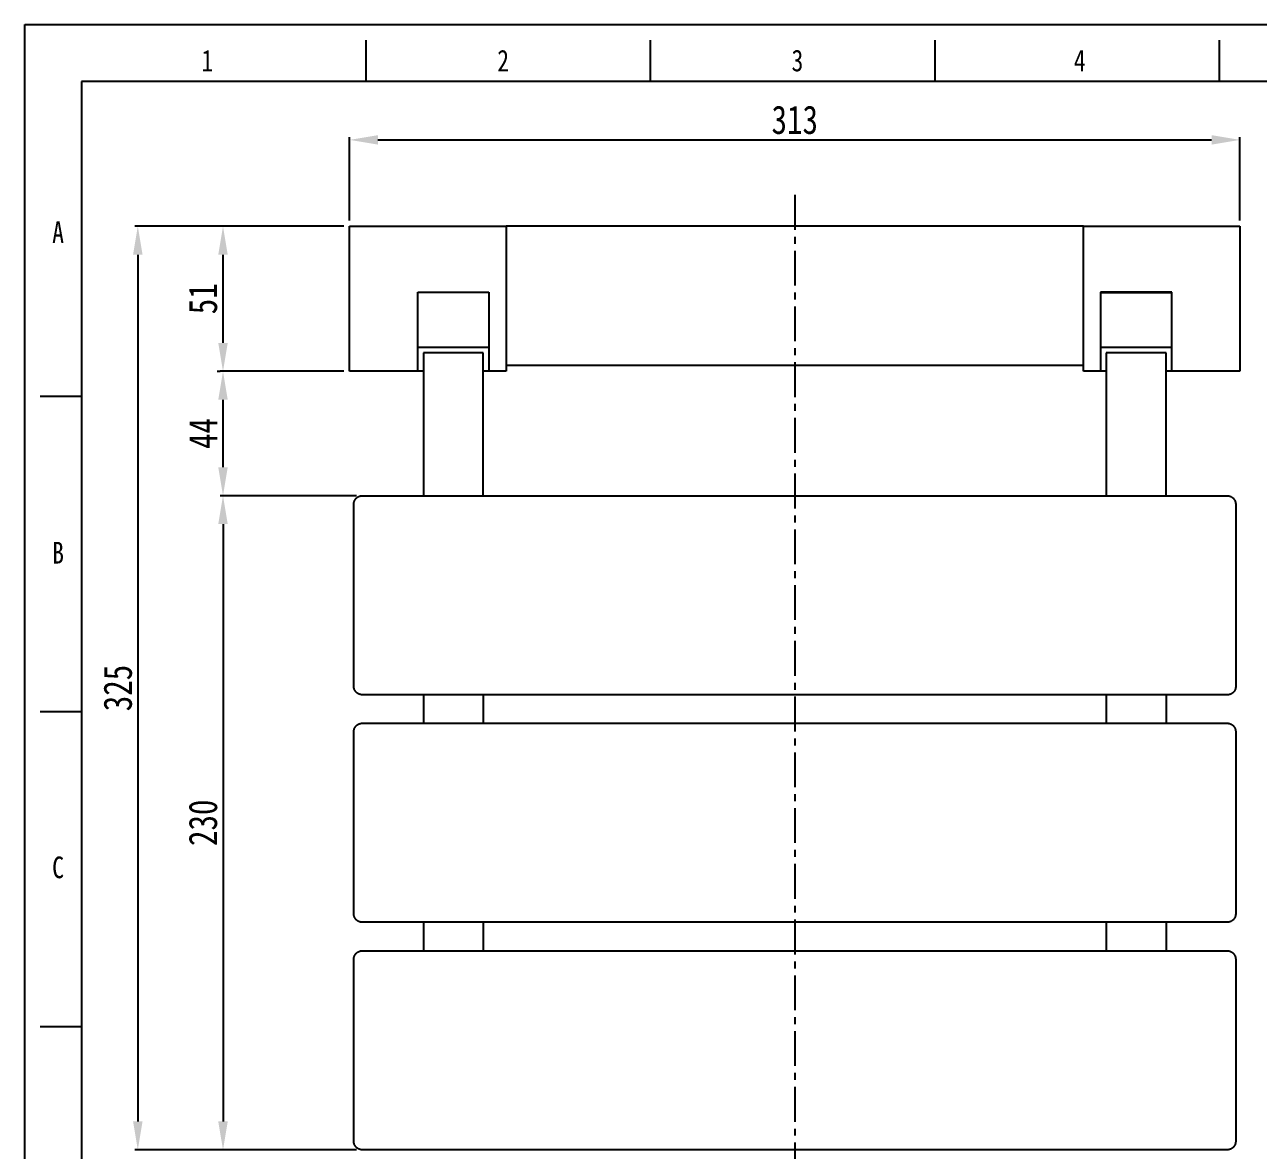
# Model space of a CAD drawing. Header units: millimetres. Extents: x 2782 to 3622, y -1206 to -612.
# Drawn here: x 2781.6 to 3215.2, y -1008.3 to -612.5 of the extents above; entities that cross this region are included whole.
import ezdxf

# ---------------------------------------------------------------- set-up
doc = ezdxf.new("R2010")
doc.units = ezdxf.units.MM
doc.header["$LTSCALE"] = 32.67
doc.header["$PDMODE"] = 3
doc.header["$PDSIZE"] = 0.3
doc.linetypes.add('CENTER', pattern=[0.6, 0.375, -0.075, 0.075, -0.075])
doc.layers.get('0').update_dxf_attribs({"linetype": 'CONTINUOUS'})
doc.layers.get('Defpoints').update_dxf_attribs({"linetype": 'CONTINUOUS'})
doc.layers.add('______', color=1, linetype='CENTER')
doc.styles.get("Standard").update_dxf_attribs({"font": 'txt', "width": 0.8})
doc.dimstyles.new('DIMSTYLE_1', dxfattribs={"dimtxt": 3.5, "dimasz": 3.5, "dimexe": 1, "dimexo": 1, "dimgap": 1, "dimtad": 1, "dimzin": 0, "dimdsep": 46, "dimtxsty": 'Standard', "dimcen": 0, "dimclrd": 5, "dimclre": 5, "dimazin": 0, "dimtp": 0.3, "dimtm": 0.3, "dimtfac": 1, "dimtofl": 0, "dimtmove": 0, "dimatfit": 3, "dimfxl": 0, "dimtolj": 1, "dimtzin": 0, "dimarcsym": 0})

# ---------------------------------------------------------------- blocks, each defined once
blk = doc.blocks.new('*D324')
at = {"color": 3, "lineweight": -2}
for p, q in [((2893.76, -683.34), (2820.33, -683.34)), ((2821.33, -693.34), (2821.33, -998.09)), ((2898.26, -1008.09), (2820.33, -1008.09))]:
    blk.add_line(p, q, dxfattribs=at)
at = {"color": 3}
for points in [[(2819.67, -693.34), (2823, -693.34), (2821.33, -683.34)], [(2819.67, -998.09), (2823, -998.09), (2821.33, -1008.09)]]:
    blk.add_solid(points, dxfattribs=at)
at = {"layer": 'Defpoints', "color": 0}
for p in [(2895.76, -683.34), (2821.33, -1008.09), (2900.26, -1008.09)]:
    blk.add_point(p, dxfattribs=at)
at = {"color": 3, "insert": (2814.33, -845.71), "char_height": 10, "attachment_point": 5, "rotation": 90}
blk.add_mtext('\\A1;325', dxfattribs=at)
blk = doc.blocks.new('*D321')
at = {"color": 3, "lineweight": -2}
for p, q in [((2898.26, -778.09), (2850.28, -778.09)), ((2851.28, -788.09), (2851.28, -998.09)), ((2898.26, -1008.09), (2850.28, -1008.09))]:
    blk.add_line(p, q, dxfattribs=at)
at = {"color": 3}
for points in [[(2849.61, -788.09), (2852.95, -788.09), (2851.28, -778.09)], [(2849.61, -998.09), (2852.95, -998.09), (2851.28, -1008.09)]]:
    blk.add_solid(points, dxfattribs=at)
at = {"layer": 'Defpoints', "color": 0}
for p in [(2900.26, -778.09), (2851.28, -1008.09), (2900.26, -1008.09)]:
    blk.add_point(p, dxfattribs=at)
at = {"color": 3, "insert": (2844.28, -893.09), "char_height": 10, "attachment_point": 5, "rotation": 90}
blk.add_mtext('\\A1;230', dxfattribs=at)
blk = doc.blocks.new('*D326')
at = {"color": 3, "lineweight": -2}
for p, q in [((2895.76, -681.34), (2895.76, -651.97)), ((2905.76, -652.97), (3198.76, -652.97)), ((3208.76, -681.34), (3208.76, -651.97))]:
    blk.add_line(p, q, dxfattribs=at)
at = {"color": 3}
for points in [[(2905.76, -651.3), (2905.76, -654.63), (2895.76, -652.97)], [(3198.76, -651.3), (3198.76, -654.63), (3208.76, -652.97)]]:
    blk.add_solid(points, dxfattribs=at)
at = {"layer": 'Defpoints', "color": 0}
for p in [(3208.76, -652.97), (2895.76, -683.34), (3208.76, -683.34)]:
    blk.add_point(p, dxfattribs=at)
at = {"color": 3, "insert": (3052.26, -645.97), "char_height": 10, "attachment_point": 5}
blk.add_mtext('\\A1;313', dxfattribs=at)
blk = doc.blocks.new('*D322')
at = {"color": 3, "lineweight": -2}
for p, q in [((2893.76, -683.34), (2850.28, -683.34)), ((2851.28, -724.34), (2851.28, -693.34)), ((2849.28, -734.34), (2850.28, -734.34))]:
    blk.add_line(p, q, dxfattribs=at)
at = {"color": 3}
for points in [[(2849.61, -693.34), (2852.95, -693.34), (2851.28, -683.34)], [(2849.61, -724.34), (2852.95, -724.34), (2851.28, -734.34)]]:
    blk.add_solid(points, dxfattribs=at)
at = {"layer": 'Defpoints', "color": 0}
for p in [(2851.28, -683.34), (2895.76, -683.34), (2851.28, -734.34)]:
    blk.add_point(p, dxfattribs=at)
at = {"color": 3, "insert": (2844.28, -708.84), "char_height": 10, "attachment_point": 5, "rotation": 90}
blk.add_mtext('\\A1;51', dxfattribs=at)
blk = doc.blocks.new('*D323')
at = {"color": 3, "lineweight": -2}
for p, q in [((2893.76, -734.34), (2850.28, -734.34)), ((2851.28, -768.09), (2851.28, -744.34)), ((2898.26, -778.09), (2850.28, -778.09))]:
    blk.add_line(p, q, dxfattribs=at)
at = {"color": 3}
for points in [[(2849.61, -744.34), (2852.95, -744.34), (2851.28, -734.34)], [(2849.61, -768.09), (2852.95, -768.09), (2851.28, -778.09)]]:
    blk.add_solid(points, dxfattribs=at)
at = {"layer": 'Defpoints', "color": 0}
for p in [(2851.28, -734.34), (2895.76, -734.34), (2900.26, -778.09)]:
    blk.add_point(p, dxfattribs=at)
at = {"color": 3, "insert": (2844.28, -756.21), "char_height": 10, "attachment_point": 5, "rotation": 90}
blk.add_mtext('\\A1;44', dxfattribs=at)

msp = doc.modelspace()

# ---------------------------------------------------------------- linework, layer by layer
at = {"color": 7, "linetype": 'Continuous'}
for p, q in [((2781.57, -1206.45), (2781.57, -612.45)), ((2781.57, -612.45), (3621.56, -612.45)), ((2901.57, -632.45), (2901.57, -617.92)), ((3001.57, -632.45), (3001.57, -617.92)), ((3101.57, -632.45), (3101.57, -617.92)), ((3201.57, -632.45), (3201.57, -617.92)), ((2801.57, -632.45), (2801.57, -1186.45)), ((3601.56, -632.45), (2801.57, -632.45)), ((2801.57, -743.25), (2787.03, -743.25)), ((2801.57, -854.05), (2787.03, -854.05)), ((2801.57, -964.85), (2787.03, -964.85))]:
    msp.add_line(p, q, dxfattribs=at)
for p, q in [((2895.76, -734.34), (2895.76, -683.34)), ((2895.76, -683.34), (2950.76, -683.34)), ((2950.76, -683.34), (2950.76, -734.34)), ((3153.76, -683.34), (2950.76, -683.34)), ((3153.76, -683.34), (3208.76, -683.34)), ((3153.76, -734.34), (3153.76, -683.34)), ((3208.76, -683.34), (3208.76, -734.34)), ((2919.76, -726.21), (2919.76, -706.5)), ((2919.76, -706.5), (2944.76, -706.5)), ((2944.76, -706.63), (2919.76, -706.63)), ((2944.76, -706.5), (2944.76, -726.21)), ((3184.76, -706.5), (3159.76, -706.5)), ((3159.76, -706.5), (3159.76, -732.25)), ((3159.76, -706.63), (3184.76, -706.63)), ((3184.76, -725.9), (3184.76, -706.5)), ((2919.76, -725.91), (2944.76, -725.91)), ((2919.76, -726.32), (2919.76, -726.21)), ((2919.76, -726.6), (2919.76, -726.32)), ((2919.76, -726.73), (2919.76, -726.6)), ((2919.76, -726.99), (2919.76, -726.73)), ((2919.76, -727.13), (2919.76, -726.99)), ((2919.76, -727.38), (2919.76, -727.13)), ((2919.76, -727.54), (2919.76, -727.38)), ((2919.76, -728.34), (2919.76, -727.54)), ((2919.76, -728.53), (2919.76, -728.34)), ((2942.76, -727.83), (2921.76, -727.83)), ((2921.76, -727.83), (2921.76, -778.09)), ((2942.76, -778.09), (2942.76, -727.83)), ((2944.76, -726.21), (2944.76, -726.32)), ((2944.76, -726.32), (2944.76, -726.6)), ((2944.76, -726.6), (2944.76, -726.73)), ((2944.76, -726.73), (2944.76, -726.99)), ((2944.76, -726.99), (2944.76, -727.13)), ((2944.76, -727.13), (2944.76, -727.38)), ((2944.76, -727.38), (2944.76, -727.54)), ((2944.76, -727.54), (2944.76, -728.34)), ((2944.76, -728.34), (2944.76, -728.53)), ((3159.76, -725.91), (3184.76, -725.91)), ((3182.76, -727.83), (3161.76, -727.83)), ((3161.76, -727.83), (3161.76, -778.09)), ((3182.76, -778.09), (3182.76, -727.83)), ((3184.76, -725.91), (3184.76, -725.9)), ((3184.76, -732.25), (3184.76, -725.91)), ((2919.76, -728.74), (2919.76, -728.53)), ((2919.76, -728.91), (2919.76, -728.74)), ((2919.76, -729.14), (2919.76, -728.91)), ((2919.76, -729.29), (2919.76, -729.14)), ((2919.76, -729.53), (2919.76, -729.29)), ((2919.76, -729.67), (2919.76, -729.53)), ((2919.76, -729.93), (2919.76, -729.67)), ((2919.76, -730.04), (2919.76, -729.93)), ((2919.76, -730.32), (2919.76, -730.04)), ((2919.76, -730.37), (2919.76, -730.32)), ((2919.76, -730.6), (2919.76, -730.37)), ((2919.76, -730.75), (2919.76, -730.6)), ((2919.76, -730.96), (2919.76, -730.75)), ((2919.76, -731.15), (2919.76, -730.96)), ((2919.76, -731.39), (2919.76, -731.15)), ((2919.76, -731.5), (2919.76, -731.39)), ((2919.76, -731.76), (2919.76, -731.5)), ((2919.76, -731.89), (2919.76, -731.76)), ((2919.76, -732.43), (2919.76, -731.89)), ((2919.76, -732.51), (2919.76, -732.43)), ((2919.76, -732.6), (2919.76, -732.51)), ((2919.76, -732.51), (2919.76, -732.51)), ((2919.76, -732.68), (2919.76, -732.6)), ((2919.76, -732.6), (2919.76, -732.6)), ((2919.76, -732.76), (2919.76, -732.68)), ((2919.76, -732.68), (2919.76, -732.68)), ((2919.76, -732.77), (2919.76, -732.76)), ((2919.76, -732.84), (2919.76, -732.77)), ((2919.76, -732.85), (2919.76, -732.84)), ((2919.76, -732.92), (2919.76, -732.85)), ((2944.76, -728.53), (2944.76, -728.74)), ((2944.76, -728.74), (2944.76, -728.91)), ((2944.76, -728.91), (2944.76, -729.14)), ((2944.76, -729.14), (2944.76, -729.29)), ((2944.76, -729.29), (2944.76, -729.53)), ((2944.76, -729.53), (2944.76, -729.67)), ((2944.76, -729.67), (2944.76, -729.93)), ((2944.76, -729.93), (2944.76, -730.04)), ((2944.76, -730.04), (2944.76, -730.32)), ((2944.76, -730.32), (2944.76, -730.37)), ((2944.76, -730.37), (2944.76, -730.6)), ((2944.76, -730.6), (2944.76, -730.75)), ((2944.76, -730.75), (2944.76, -730.96)), ((2944.76, -730.96), (2944.76, -731.15)), ((2944.76, -731.15), (2944.76, -731.39)), ((2944.76, -731.39), (2944.76, -731.5)), ((2944.76, -731.5), (2944.76, -731.76)), ((2944.76, -731.76), (2944.76, -731.89)), ((2944.76, -731.89), (2944.76, -732.43)), ((2944.76, -732.43), (2944.76, -732.51)), ((2944.76, -732.51), (2944.76, -732.51)), ((2944.76, -732.51), (2944.76, -732.6)), ((2944.76, -732.6), (2944.76, -732.6)), ((2944.76, -732.6), (2944.76, -732.68)), ((2944.76, -732.68), (2944.76, -732.68)), ((2944.76, -732.68), (2944.76, -732.76)), ((2944.76, -732.76), (2944.76, -732.77)), ((2944.76, -732.77), (2944.76, -732.84)), ((2944.76, -732.84), (2944.76, -732.85)), ((2944.76, -732.85), (2944.76, -732.92)), ((3153.76, -732.34), (2950.76, -732.34)), ((3159.76, -732.25), (3159.76, -732.34)), ((3159.76, -732.34), (3159.76, -732.34)), ((3159.76, -732.34), (3159.76, -732.42)), ((3159.76, -732.42), (3159.76, -732.43)), ((3159.76, -732.43), (3159.76, -732.51)), ((3159.76, -732.51), (3159.76, -732.51)), ((3159.76, -732.51), (3159.76, -732.6)), ((3159.76, -732.6), (3159.76, -732.6)), ((3159.76, -732.6), (3159.76, -732.68)), ((3159.76, -732.68), (3159.76, -732.68)), ((3159.76, -732.68), (3159.76, -732.76)), ((3159.76, -732.76), (3159.76, -732.77)), ((3159.76, -732.77), (3159.76, -732.84)), ((3159.76, -732.84), (3159.76, -732.85)), ((3159.76, -732.85), (3159.76, -732.92)), ((3184.76, -732.34), (3184.76, -732.25)), ((3184.76, -732.42), (3184.76, -732.34)), ((3184.76, -732.34), (3184.76, -732.34)), ((3184.76, -732.43), (3184.76, -732.42)), ((3184.76, -732.51), (3184.76, -732.43)), ((3184.76, -732.6), (3184.76, -732.51)), ((3184.76, -732.51), (3184.76, -732.51)), ((3184.76, -732.68), (3184.76, -732.6)), ((3184.76, -732.6), (3184.76, -732.6)), ((3184.76, -732.76), (3184.76, -732.68)), ((3184.76, -732.68), (3184.76, -732.68)), ((3184.76, -732.77), (3184.76, -732.76)), ((3184.76, -732.84), (3184.76, -732.77)), ((3184.76, -732.85), (3184.76, -732.84)), ((3184.76, -732.92), (3184.76, -732.85)), ((2919.76, -734.34), (2895.76, -734.34)), ((2919.76, -732.99), (2919.76, -732.92)), ((2919.76, -732.92), (2919.76, -732.92)), ((2919.76, -733), (2919.76, -732.99)), ((2919.76, -733.07), (2919.76, -733)), ((2919.76, -733.08), (2919.76, -733.07)), ((2919.76, -733.14), (2919.76, -733.08)), ((2919.76, -733.15), (2919.76, -733.14)), ((2919.76, -733.21), (2919.76, -733.15)), ((2919.76, -733.22), (2919.76, -733.21)), ((2919.76, -733.28), (2919.76, -733.22)), ((2919.76, -733.29), (2919.76, -733.28)), ((2919.76, -733.34), (2919.76, -733.29)), ((2919.76, -733.35), (2919.76, -733.34)), ((2919.76, -733.4), (2919.76, -733.35)), ((2919.76, -733.42), (2919.76, -733.4)), ((2919.76, -733.47), (2919.76, -733.42)), ((2919.76, -733.48), (2919.76, -733.47)), ((2919.76, -733.53), (2919.76, -733.48)), ((2919.76, -733.54), (2919.76, -733.53)), ((2919.76, -733.58), (2919.76, -733.54)), ((2919.76, -733.6), (2919.76, -733.58)), ((2919.76, -733.64), (2919.76, -733.6)), ((2919.76, -733.65), (2919.76, -733.64)), ((2919.76, -733.69), (2919.76, -733.65)), ((2919.76, -733.71), (2919.76, -733.69)), ((2919.76, -733.74), (2919.76, -733.71)), ((2919.76, -733.76), (2919.76, -733.74)), ((2919.76, -733.79), (2919.76, -733.76)), ((2919.76, -733.81), (2919.76, -733.79)), ((2919.76, -733.84), (2919.76, -733.81)), ((2919.76, -733.85), (2919.76, -733.84)), ((2919.76, -733.89), (2919.76, -733.85)), ((2919.76, -733.91), (2919.76, -733.89)), ((2919.76, -733.93), (2919.76, -733.91)), ((2919.76, -733.95), (2919.76, -733.93)), ((2919.76, -733.97), (2919.76, -733.95)), ((2919.76, -734.05), (2919.76, -733.97)), ((2919.76, -734.09), (2919.76, -734.05)), ((2919.76, -734.1), (2919.76, -734.09)), ((2919.76, -734.12), (2919.76, -734.1)), ((2919.76, -734.13), (2919.76, -734.12)), ((2919.76, -734.15), (2919.76, -734.13)), ((2919.76, -734.16), (2919.76, -734.15)), ((2919.76, -734.18), (2919.76, -734.16)), ((2919.76, -734.19), (2919.76, -734.18)), ((2919.76, -734.21), (2919.76, -734.19)), ((2919.76, -734.23), (2919.76, -734.21)), ((2919.76, -734.21), (2919.76, -734.21)), ((2919.76, -734.24), (2919.76, -734.23)), ((2919.76, -734.25), (2919.76, -734.24)), ((2919.76, -734.26), (2919.76, -734.25)), ((2919.76, -734.27), (2919.76, -734.26)), ((2919.76, -734.29), (2919.76, -734.27)), ((2919.76, -734.27), (2919.76, -734.27)), ((2919.76, -734.3), (2919.76, -734.29)), ((2919.76, -734.29), (2919.76, -734.29)), ((2919.76, -734.31), (2919.76, -734.3)), ((2919.76, -734.3), (2919.76, -734.3)), ((2919.76, -734.34), (2919.76, -734.31)), ((2921.76, -734.34), (2919.76, -734.34)), ((2919.76, -734.34), (2919.76, -734.34)), ((2919.76, -734.34), (2919.76, -734.34)), ((2919.76, -734.34), (2919.76, -734.34)), ((2919.76, -734.34), (2919.76, -734.34)), ((2919.76, -734.34), (2919.76, -734.34)), ((2919.76, -734.34), (2919.76, -734.34)), ((2944.76, -734.34), (2942.76, -734.34)), ((2944.76, -732.92), (2944.76, -732.92)), ((2944.76, -732.92), (2944.76, -732.99)), ((2944.76, -732.99), (2944.76, -733)), ((2944.76, -733), (2944.76, -733.07)), ((2944.76, -733.07), (2944.76, -733.08)), ((2944.76, -733.08), (2944.76, -733.14)), ((2944.76, -733.14), (2944.76, -733.15)), ((2944.76, -733.15), (2944.76, -733.21)), ((2944.76, -733.21), (2944.76, -733.22)), ((2944.76, -733.22), (2944.76, -733.28)), ((2944.76, -733.28), (2944.76, -733.29)), ((2944.76, -733.29), (2944.76, -733.34)), ((2944.76, -733.34), (2944.76, -733.35)), ((2944.76, -733.35), (2944.76, -733.4)), ((2944.76, -733.4), (2944.76, -733.42)), ((2944.76, -733.42), (2944.76, -733.47)), ((2944.76, -733.47), (2944.76, -733.48)), ((2944.76, -733.48), (2944.76, -733.53)), ((2944.76, -733.53), (2944.76, -733.54)), ((2944.76, -733.54), (2944.76, -733.58)), ((2944.76, -733.58), (2944.76, -733.6)), ((2944.76, -733.6), (2944.76, -733.64)), ((2944.76, -733.64), (2944.76, -733.65)), ((2944.76, -733.65), (2944.76, -733.69)), ((2944.76, -733.69), (2944.76, -733.71)), ((2944.76, -733.71), (2944.76, -733.74)), ((2944.76, -733.74), (2944.76, -733.76)), ((2944.76, -733.76), (2944.76, -733.79)), ((2944.76, -733.79), (2944.76, -733.81)), ((2944.76, -733.81), (2944.76, -733.84)), ((2944.76, -733.84), (2944.76, -733.85)), ((2944.76, -733.85), (2944.76, -733.89)), ((2944.76, -733.89), (2944.76, -733.9)), ((2944.76, -733.9), (2944.76, -733.93)), ((2944.76, -733.93), (2944.76, -733.95)), ((2944.76, -733.95), (2944.76, -733.97)), ((2944.76, -733.97), (2944.76, -734.05)), ((2944.76, -734.05), (2944.76, -734.09)), ((2944.76, -734.09), (2944.76, -734.09)), ((2944.76, -734.09), (2944.76, -734.12)), ((2944.76, -734.12), (2944.76, -734.13)), ((2944.76, -734.13), (2944.76, -734.15)), ((2944.76, -734.15), (2944.76, -734.16)), ((2944.76, -734.16), (2944.76, -734.18)), ((2944.76, -734.18), (2944.76, -734.18)), ((2944.76, -734.18), (2944.76, -734.21)), ((2944.76, -734.21), (2944.76, -734.21)), ((2944.76, -734.21), (2944.76, -734.23)), ((2944.76, -734.23), (2944.76, -734.23)), ((2944.76, -734.23), (2944.76, -734.25)), ((2944.76, -734.25), (2944.76, -734.25)), ((2944.76, -734.25), (2944.76, -734.27)), ((2944.76, -734.27), (2944.76, -734.27)), ((2944.76, -734.27), (2944.76, -734.29)), ((2944.76, -734.29), (2944.76, -734.29)), ((2944.76, -734.29), (2944.76, -734.3)), ((2944.76, -734.3), (2944.76, -734.3)), ((2944.76, -734.3), (2944.76, -734.31)), ((2944.76, -734.31), (2944.76, -734.32)), ((2944.76, -734.32), (2944.76, -734.32)), ((2944.76, -734.32), (2944.76, -734.33)), ((2944.76, -734.33), (2944.76, -734.33)), ((2944.76, -734.33), (2944.76, -734.34)), ((2950.76, -734.34), (2944.76, -734.34)), ((2944.76, -734.34), (2944.76, -734.34)), ((2944.76, -734.34), (2944.76, -734.34)), ((3159.76, -734.34), (3153.76, -734.34)), ((3159.76, -732.92), (3159.76, -732.92)), ((3159.76, -732.92), (3159.76, -732.99)), ((3159.76, -732.99), (3159.76, -733)), ((3159.76, -733), (3159.76, -733.07)), ((3159.76, -733.07), (3159.76, -733.08)), ((3159.76, -733.08), (3159.76, -733.14)), ((3159.76, -733.14), (3159.76, -733.15)), ((3159.76, -733.15), (3159.76, -733.21)), ((3159.76, -733.21), (3159.76, -733.22)), ((3159.76, -733.22), (3159.76, -733.28)), ((3159.76, -733.28), (3159.76, -733.29)), ((3159.76, -733.29), (3159.76, -733.34)), ((3159.76, -733.34), (3159.76, -733.35)), ((3159.76, -733.35), (3159.76, -733.4)), ((3159.76, -733.4), (3159.76, -733.42)), ((3159.76, -733.42), (3159.76, -733.47)), ((3159.76, -733.47), (3159.76, -733.48)), ((3159.76, -733.48), (3159.76, -733.53)), ((3159.76, -733.53), (3159.76, -733.54)), ((3159.76, -733.54), (3159.76, -733.58)), ((3159.76, -733.58), (3159.76, -733.6)), ((3159.76, -733.6), (3159.76, -733.64)), ((3159.76, -733.64), (3159.76, -733.65)), ((3159.76, -733.65), (3159.76, -733.69)), ((3159.76, -733.69), (3159.76, -733.71)), ((3159.76, -733.71), (3159.76, -733.74)), ((3159.76, -733.74), (3159.76, -733.76)), ((3159.76, -733.76), (3159.76, -733.79)), ((3159.76, -733.79), (3159.76, -733.81)), ((3159.76, -733.81), (3159.76, -733.84)), ((3159.76, -733.84), (3159.76, -733.85)), ((3159.76, -733.85), (3159.76, -733.89)), ((3159.76, -733.89), (3159.76, -733.91)), ((3159.76, -733.91), (3159.76, -733.93)), ((3159.76, -733.93), (3159.76, -733.95)), ((3159.76, -733.95), (3159.76, -733.97)), ((3159.76, -733.97), (3159.76, -733.99)), ((3159.76, -733.99), (3159.76, -734.01)), ((3159.76, -734.01), (3159.76, -734.03)), ((3159.76, -734.03), (3159.76, -734.05)), ((3159.76, -734.05), (3159.76, -734.07)), ((3159.76, -734.07), (3159.76, -734.08)), ((3159.76, -734.08), (3159.76, -734.1)), ((3159.76, -734.1), (3159.76, -734.11)), ((3159.76, -734.11), (3159.76, -734.13)), ((3159.76, -734.13), (3159.76, -734.14)), ((3159.76, -734.14), (3159.76, -734.16)), ((3159.76, -734.16), (3159.76, -734.17)), ((3159.76, -734.17), (3159.76, -734.19)), ((3159.76, -734.19), (3159.76, -734.2)), ((3159.76, -734.2), (3159.76, -734.21)), ((3159.76, -734.21), (3159.76, -734.22)), ((3159.76, -734.22), (3159.76, -734.24)), ((3159.76, -734.24), (3159.76, -734.24)), ((3159.76, -734.24), (3159.76, -734.26)), ((3159.76, -734.26), (3159.76, -734.26)), ((3159.76, -734.26), (3159.76, -734.27)), ((3159.76, -734.27), (3159.76, -734.28)), ((3159.76, -734.28), (3159.76, -734.29)), ((3159.76, -734.29), (3159.76, -734.3)), ((3159.76, -734.3), (3159.76, -734.3)), ((3159.76, -734.3), (3159.76, -734.31)), ((3159.76, -734.31), (3159.76, -734.32)), ((3159.76, -734.32), (3159.76, -734.32)), ((3159.76, -734.32), (3159.76, -734.33)), ((3159.76, -734.33), (3159.76, -734.33)), ((3159.76, -734.33), (3159.76, -734.34)), ((3161.76, -734.34), (3159.76, -734.34)), ((3159.76, -734.34), (3159.76, -734.34)), ((3159.76, -734.34), (3159.76, -734.34)), ((3159.76, -734.34), (3159.76, -734.34)), ((3184.76, -734.34), (3182.76, -734.34)), ((3184.76, -732.99), (3184.76, -732.92)), ((3184.76, -732.92), (3184.76, -732.92)), ((3184.76, -733), (3184.76, -732.99)), ((3184.76, -733.07), (3184.76, -733)), ((3184.76, -733.08), (3184.76, -733.07)), ((3184.76, -733.14), (3184.76, -733.08)), ((3184.76, -733.15), (3184.76, -733.14)), ((3184.76, -733.21), (3184.76, -733.15)), ((3184.76, -733.22), (3184.76, -733.21)), ((3184.76, -733.28), (3184.76, -733.22)), ((3184.76, -733.29), (3184.76, -733.28)), ((3184.76, -733.34), (3184.76, -733.29)), ((3184.76, -733.35), (3184.76, -733.34)), ((3184.76, -733.4), (3184.76, -733.35)), ((3184.76, -733.42), (3184.76, -733.4)), ((3184.76, -733.47), (3184.76, -733.42)), ((3184.76, -733.48), (3184.76, -733.47)), ((3184.76, -733.53), (3184.76, -733.48)), ((3184.76, -733.54), (3184.76, -733.53)), ((3184.76, -733.58), (3184.76, -733.54)), ((3184.76, -733.6), (3184.76, -733.58)), ((3184.76, -733.64), (3184.76, -733.6)), ((3184.76, -733.65), (3184.76, -733.64)), ((3184.76, -733.69), (3184.76, -733.65)), ((3184.76, -733.71), (3184.76, -733.69)), ((3184.76, -733.74), (3184.76, -733.71)), ((3184.76, -733.76), (3184.76, -733.74)), ((3184.76, -733.79), (3184.76, -733.76)), ((3184.76, -733.81), (3184.76, -733.79)), ((3184.76, -733.84), (3184.76, -733.81)), ((3184.76, -733.85), (3184.76, -733.84)), ((3184.76, -733.89), (3184.76, -733.85)), ((3184.76, -733.91), (3184.76, -733.89)), ((3184.76, -733.93), (3184.76, -733.91)), ((3184.76, -733.95), (3184.76, -733.93)), ((3184.76, -733.97), (3184.76, -733.95)), ((3184.76, -733.99), (3184.76, -733.97)), ((3184.76, -734.01), (3184.76, -733.99)), ((3184.76, -734.03), (3184.76, -734.01)), ((3184.76, -734.05), (3184.76, -734.03)), ((3184.76, -734.07), (3184.76, -734.05)), ((3184.76, -734.09), (3184.76, -734.07)), ((3184.76, -734.1), (3184.76, -734.09)), ((3184.76, -734.12), (3184.76, -734.1)), ((3184.76, -734.13), (3184.76, -734.12)), ((3184.76, -734.15), (3184.76, -734.13)), ((3184.76, -734.16), (3184.76, -734.15)), ((3184.76, -734.18), (3184.76, -734.16)), ((3184.76, -734.19), (3184.76, -734.18)), ((3184.76, -734.21), (3184.76, -734.19)), ((3184.76, -734.23), (3184.76, -734.21)), ((3184.76, -734.21), (3184.76, -734.21)), ((3184.76, -734.24), (3184.76, -734.23)), ((3184.76, -734.25), (3184.76, -734.24)), ((3184.76, -734.26), (3184.76, -734.25)), ((3184.76, -734.27), (3184.76, -734.26)), ((3184.76, -734.29), (3184.76, -734.27)), ((3184.76, -734.27), (3184.76, -734.27)), ((3184.76, -734.3), (3184.76, -734.29)), ((3184.76, -734.29), (3184.76, -734.29)), ((3184.76, -734.31), (3184.76, -734.3)), ((3184.76, -734.3), (3184.76, -734.3)), ((3184.76, -734.34), (3184.76, -734.31)), ((3208.76, -734.34), (3184.76, -734.34)), ((3184.76, -734.34), (3184.76, -734.34)), ((3184.76, -734.34), (3184.76, -734.34)), ((2897.3, -780.58), (2897.32, -780.48)), ((2897.32, -780.48), (2897.35, -780.38)), ((2897.35, -780.38), (2897.37, -780.28)), ((2897.37, -780.28), (2897.4, -780.18)), ((2897.4, -780.18), (2897.43, -780.08)), ((2897.43, -780.08), (2897.47, -779.99)), ((2897.47, -779.99), (2897.51, -779.89)), ((2897.51, -779.89), (2897.55, -779.8)), ((2897.55, -779.8), (2897.6, -779.71)), ((2897.6, -779.71), (2897.65, -779.62)), ((2897.65, -779.62), (2897.7, -779.53)), ((2897.7, -779.53), (2897.75, -779.44)), ((2897.75, -779.44), (2897.81, -779.36)), ((2897.81, -779.36), (2897.87, -779.27)), ((2897.87, -779.27), (2897.93, -779.19)), ((2897.93, -779.19), (2898, -779.11)), ((2898, -779.11), (2898.07, -779.04)), ((2898.07, -779.04), (2898.14, -778.96)), ((2898.14, -778.96), (2898.21, -778.89)), ((2898.21, -778.89), (2898.29, -778.82)), ((2898.29, -778.82), (2898.37, -778.76)), ((2898.37, -778.76), (2898.45, -778.7)), ((2898.45, -778.7), (2898.53, -778.64)), ((2898.53, -778.64), (2898.61, -778.58)), ((2898.61, -778.58), (2898.7, -778.52)), ((2898.7, -778.52), (2898.79, -778.47)), ((2898.79, -778.47), (2898.88, -778.42)), ((2898.88, -778.42), (2898.97, -778.38)), ((2898.97, -778.38), (2899.07, -778.33)), ((2899.07, -778.33), (2899.16, -778.3)), ((2899.16, -778.3), (2899.26, -778.26)), ((2899.26, -778.26), (2899.35, -778.23)), ((2899.35, -778.23), (2899.45, -778.2)), ((2899.45, -778.2), (2899.55, -778.17)), ((2899.55, -778.17), (2899.65, -778.15)), ((2899.65, -778.15), (2899.75, -778.13)), ((2899.75, -778.13), (2899.85, -778.11)), ((2899.85, -778.11), (2899.95, -778.1)), ((2899.95, -778.1), (2900.06, -778.09)), ((2900.06, -778.09), (2900.16, -778.09)), ((2900.16, -778.09), (2900.26, -778.09)), ((2900.26, -778.09), (3204.26, -778.09)), ((3204.26, -778.09), (3204.36, -778.09)), ((3204.36, -778.09), (3204.47, -778.09)), ((3204.47, -778.09), (3204.57, -778.1)), ((3204.57, -778.1), (3204.67, -778.11)), ((3204.67, -778.11), (3204.77, -778.13)), ((3204.77, -778.13), (3204.87, -778.15)), ((3204.87, -778.15), (3204.97, -778.17)), ((3204.97, -778.17), (3205.07, -778.2)), ((3205.07, -778.2), (3205.17, -778.23)), ((3205.17, -778.23), (3205.26, -778.26)), ((3205.26, -778.26), (3205.36, -778.3)), ((3205.36, -778.3), (3205.46, -778.33)), ((3205.46, -778.33), (3205.55, -778.38)), ((3205.55, -778.38), (3205.64, -778.42)), ((3205.64, -778.42), (3205.73, -778.47)), ((3205.73, -778.47), (3205.82, -778.52)), ((3205.82, -778.52), (3205.91, -778.58)), ((3205.91, -778.58), (3205.99, -778.64)), ((3205.99, -778.64), (3206.07, -778.7)), ((3206.07, -778.7), (3206.15, -778.76)), ((3206.15, -778.76), (3206.23, -778.82)), ((3206.23, -778.82), (3206.31, -778.89)), ((3206.31, -778.89), (3206.38, -778.96)), ((3206.38, -778.96), (3206.45, -779.04)), ((3206.45, -779.04), (3206.52, -779.11)), ((3206.52, -779.11), (3206.59, -779.19)), ((3206.59, -779.19), (3206.65, -779.27)), ((3206.65, -779.27), (3206.71, -779.36)), ((3206.71, -779.36), (3206.77, -779.44)), ((3206.77, -779.44), (3206.82, -779.53)), ((3206.82, -779.53), (3206.88, -779.62)), ((3206.88, -779.62), (3206.92, -779.71)), ((3206.92, -779.71), (3206.97, -779.8)), ((3206.97, -779.8), (3207.01, -779.89)), ((3207.01, -779.89), (3207.05, -779.99)), ((3207.05, -779.99), (3207.09, -780.08)), ((3207.09, -780.08), (3207.12, -780.18)), ((3207.12, -780.18), (3207.15, -780.28)), ((3207.15, -780.28), (3207.18, -780.38)), ((3207.18, -780.38), (3207.2, -780.48)), ((3207.2, -780.48), (3207.22, -780.58)), ((2897.26, -780.98), (2897.27, -780.88)), ((2897.26, -781.09), (2897.26, -780.98)), ((2897.26, -845.09), (2897.26, -781.09)), ((2897.27, -780.88), (2897.28, -780.78)), ((2897.28, -780.78), (2897.29, -780.68)), ((2897.29, -780.68), (2897.3, -780.58)), ((3207.22, -780.58), (3207.23, -780.68)), ((3207.23, -780.68), (3207.24, -780.78)), ((3207.24, -780.78), (3207.25, -780.88)), ((3207.25, -780.88), (3207.26, -780.98)), ((3207.26, -780.98), (3207.26, -781.09)), ((3207.26, -781.09), (3207.26, -845.09)), ((2897.26, -845.19), (2897.26, -845.09)), ((2897.27, -845.29), (2897.26, -845.19)), ((2897.28, -845.39), (2897.27, -845.29)), ((2897.29, -845.49), (2897.28, -845.39)), ((2897.3, -845.6), (2897.29, -845.49)), ((2897.32, -845.7), (2897.3, -845.6)), ((3207.24, -845.58), (3207.23, -845.68)), ((3207.25, -845.48), (3207.24, -845.58)), ((3207.26, -845.38), (3207.25, -845.48)), ((3207.26, -845.09), (3207.26, -845.19)), ((3207.26, -845.19), (3207.26, -845.28)), ((3207.26, -845.28), (3207.26, -845.38)), ((2897.35, -845.8), (2897.32, -845.7)), ((2897.37, -845.9), (2897.35, -845.8)), ((2897.4, -845.99), (2897.37, -845.9)), ((2897.43, -846.09), (2897.4, -845.99)), ((2897.47, -846.19), (2897.43, -846.09)), ((2897.51, -846.28), (2897.47, -846.19)), ((2897.55, -846.37), (2897.51, -846.28)), ((2897.6, -846.47), (2897.55, -846.37)), ((2897.65, -846.56), (2897.6, -846.47)), ((2897.7, -846.64), (2897.65, -846.56)), ((2897.75, -846.73), (2897.7, -846.64)), ((2897.81, -846.82), (2897.75, -846.73)), ((2897.87, -846.9), (2897.81, -846.82)), ((2897.93, -846.98), (2897.87, -846.9)), ((2898, -847.06), (2897.93, -846.98)), ((2898.07, -847.13), (2898, -847.06)), ((2898.14, -847.21), (2898.07, -847.13)), ((2898.21, -847.28), (2898.14, -847.21)), ((2898.29, -847.35), (2898.21, -847.28)), ((2898.37, -847.41), (2898.29, -847.35)), ((2898.45, -847.48), (2898.37, -847.41)), ((2898.53, -847.54), (2898.45, -847.48)), ((2898.61, -847.59), (2898.53, -847.54)), ((2898.7, -847.65), (2898.61, -847.59)), ((2898.79, -847.7), (2898.7, -847.65)), ((2898.88, -847.75), (2898.79, -847.7)), ((2898.97, -847.8), (2898.88, -847.75)), ((2899.07, -847.84), (2898.97, -847.8)), ((2899.16, -847.88), (2899.07, -847.84)), ((2899.26, -847.91), (2899.16, -847.88)), ((2899.35, -847.95), (2899.26, -847.91)), ((2899.45, -847.97), (2899.35, -847.95)), ((2899.55, -848), (2899.45, -847.97)), ((2899.65, -848.02), (2899.55, -848)), ((2899.75, -848.04), (2899.65, -848.02)), ((2899.85, -848.06), (2899.75, -848.04)), ((2899.95, -848.07), (2899.85, -848.06)), ((2900.06, -848.08), (2899.95, -848.07)), ((2900.16, -848.08), (2900.06, -848.08)), ((2900.26, -848.09), (2900.16, -848.08)), ((3204.26, -848.09), (2900.26, -848.09)), ((2921.76, -848.09), (2921.76, -858.09)), ((2942.76, -848.09), (2942.76, -858.09)), ((3161.76, -848.09), (3161.76, -858.09)), ((3182.76, -848.09), (3182.76, -858.09)), ((3204.36, -848.09), (3204.26, -848.09)), ((3204.46, -848.09), (3204.36, -848.09)), ((3204.56, -848.08), (3204.46, -848.09)), ((3204.66, -848.08), (3204.56, -848.08)), ((3204.76, -848.07), (3204.66, -848.08)), ((3204.86, -848.05), (3204.76, -848.07)), ((3204.95, -848.03), (3204.86, -848.05)), ((3205.05, -848.01), (3204.95, -848.03)), ((3205.15, -847.99), (3205.05, -848.01)), ((3205.24, -847.96), (3205.15, -847.99)), ((3205.34, -847.93), (3205.24, -847.96)), ((3205.43, -847.9), (3205.34, -847.93)), ((3205.52, -847.86), (3205.43, -847.9)), ((3205.61, -847.82), (3205.52, -847.86)), ((3205.7, -847.77), (3205.61, -847.82)), ((3205.79, -847.73), (3205.7, -847.77)), ((3205.88, -847.68), (3205.79, -847.73)), ((3205.96, -847.62), (3205.88, -847.68)), ((3206.04, -847.57), (3205.96, -847.62)), ((3206.12, -847.51), (3206.04, -847.57)), ((3206.2, -847.45), (3206.12, -847.51)), ((3206.28, -847.38), (3206.2, -847.45)), ((3206.35, -847.32), (3206.28, -847.38)), ((3206.42, -847.25), (3206.35, -847.32)), ((3206.49, -847.18), (3206.42, -847.25)), ((3206.56, -847.1), (3206.49, -847.18)), ((3206.62, -847.03), (3206.56, -847.1)), ((3206.68, -846.95), (3206.62, -847.03)), ((3206.74, -846.87), (3206.68, -846.95)), ((3206.8, -846.79), (3206.74, -846.87)), ((3206.85, -846.7), (3206.8, -846.79)), ((3206.9, -846.62), (3206.85, -846.7)), ((3206.95, -846.53), (3206.9, -846.62)), ((3206.99, -846.44), (3206.95, -846.53)), ((3207.03, -846.35), (3206.99, -846.44)), ((3207.07, -846.26), (3207.03, -846.35)), ((3207.1, -846.16), (3207.07, -846.26)), ((3207.14, -846.07), (3207.1, -846.16)), ((3207.16, -845.97), (3207.14, -846.07)), ((3207.19, -845.88), (3207.16, -845.97)), ((3207.21, -845.78), (3207.19, -845.88)), ((3207.23, -845.68), (3207.21, -845.78)), ((2898.53, -858.64), (2898.61, -858.58)), ((2898.61, -858.58), (2898.7, -858.52)), ((2898.7, -858.52), (2898.79, -858.47)), ((2898.79, -858.47), (2898.88, -858.42)), ((2898.88, -858.42), (2898.97, -858.38)), ((2898.97, -858.38), (2899.07, -858.33)), ((2899.07, -858.33), (2899.16, -858.3)), ((2899.16, -858.3), (2899.26, -858.26)), ((2899.26, -858.26), (2899.35, -858.23)), ((2899.35, -858.23), (2899.45, -858.2)), ((2899.45, -858.2), (2899.55, -858.17)), ((2899.55, -858.17), (2899.65, -858.15)), ((2899.65, -858.15), (2899.75, -858.13)), ((2899.75, -858.13), (2899.85, -858.11)), ((2899.85, -858.11), (2899.95, -858.1)), ((2899.95, -858.1), (2900.06, -858.09)), ((2900.06, -858.09), (2900.16, -858.09)), ((2900.16, -858.09), (2900.26, -858.09)), ((2900.26, -858.09), (3204.26, -858.09)), ((3204.26, -858.09), (3204.36, -858.09)), ((3204.36, -858.09), (3204.47, -858.09)), ((3204.47, -858.09), (3204.57, -858.1)), ((3204.57, -858.1), (3204.67, -858.11)), ((3204.67, -858.11), (3204.77, -858.13)), ((3204.77, -858.13), (3204.87, -858.15)), ((3204.87, -858.15), (3204.97, -858.17)), ((3204.97, -858.17), (3205.07, -858.2)), ((3205.07, -858.2), (3205.17, -858.23)), ((3205.17, -858.23), (3205.26, -858.26)), ((3205.26, -858.26), (3205.36, -858.3)), ((3205.36, -858.3), (3205.46, -858.33)), ((3205.46, -858.33), (3205.55, -858.38)), ((3205.55, -858.38), (3205.64, -858.42)), ((3205.64, -858.42), (3205.73, -858.47)), ((3205.73, -858.47), (3205.82, -858.52)), ((3205.82, -858.52), (3205.91, -858.58)), ((3205.91, -858.58), (3205.99, -858.64)), ((2897.26, -860.98), (2897.27, -860.88)), ((2897.26, -861.09), (2897.26, -860.98)), ((2897.26, -925.09), (2897.26, -861.09)), ((2897.27, -860.88), (2897.28, -860.78)), ((2897.28, -860.78), (2897.29, -860.68)), ((2897.29, -860.68), (2897.3, -860.58)), ((2897.3, -860.58), (2897.32, -860.48)), ((2897.32, -860.48), (2897.35, -860.38)), ((2897.35, -860.38), (2897.37, -860.28)), ((2897.37, -860.28), (2897.4, -860.18)), ((2897.4, -860.18), (2897.43, -860.08)), ((2897.43, -860.08), (2897.47, -859.99)), ((2897.47, -859.99), (2897.51, -859.89)), ((2897.51, -859.89), (2897.55, -859.8)), ((2897.55, -859.8), (2897.6, -859.71)), ((2897.6, -859.71), (2897.65, -859.62)), ((2897.65, -859.62), (2897.7, -859.53)), ((2897.7, -859.53), (2897.75, -859.44)), ((2897.75, -859.44), (2897.81, -859.36)), ((2897.81, -859.36), (2897.87, -859.27)), ((2897.87, -859.27), (2897.93, -859.19)), ((2897.93, -859.19), (2898, -859.11)), ((2898, -859.11), (2898.07, -859.04)), ((2898.07, -859.04), (2898.14, -858.96)), ((2898.14, -858.96), (2898.21, -858.89)), ((2898.21, -858.89), (2898.29, -858.82)), ((2898.29, -858.82), (2898.37, -858.76)), ((2898.37, -858.76), (2898.45, -858.7)), ((2898.45, -858.7), (2898.53, -858.64)), ((3205.99, -858.64), (3206.07, -858.7)), ((3206.07, -858.7), (3206.15, -858.76)), ((3206.15, -858.76), (3206.23, -858.82)), ((3206.23, -858.82), (3206.31, -858.89)), ((3206.31, -858.89), (3206.38, -858.96)), ((3206.38, -858.96), (3206.45, -859.04)), ((3206.45, -859.04), (3206.52, -859.11)), ((3206.52, -859.11), (3206.59, -859.19)), ((3206.59, -859.19), (3206.65, -859.27)), ((3206.65, -859.27), (3206.71, -859.36)), ((3206.71, -859.36), (3206.77, -859.44)), ((3206.77, -859.44), (3206.82, -859.53)), ((3206.82, -859.53), (3206.88, -859.62)), ((3206.88, -859.62), (3206.92, -859.71)), ((3206.92, -859.71), (3206.97, -859.8)), ((3206.97, -859.8), (3207.01, -859.89)), ((3207.01, -859.89), (3207.05, -859.99)), ((3207.05, -859.99), (3207.09, -860.08)), ((3207.09, -860.08), (3207.12, -860.18)), ((3207.12, -860.18), (3207.15, -860.28)), ((3207.15, -860.28), (3207.18, -860.38)), ((3207.18, -860.38), (3207.2, -860.48)), ((3207.2, -860.48), (3207.22, -860.58)), ((3207.22, -860.58), (3207.23, -860.68)), ((3207.23, -860.68), (3207.24, -860.78)), ((3207.24, -860.78), (3207.25, -860.88)), ((3207.25, -860.88), (3207.26, -860.98)), ((3207.26, -860.98), (3207.26, -861.09)), ((3207.26, -861.09), (3207.26, -925.09)), ((2897.26, -925.19), (2897.26, -925.09)), ((2897.27, -925.29), (2897.26, -925.19)), ((2897.28, -925.39), (2897.27, -925.29)), ((2897.29, -925.49), (2897.28, -925.39)), ((2897.3, -925.6), (2897.29, -925.49)), ((2897.32, -925.7), (2897.3, -925.6)), ((2897.35, -925.8), (2897.32, -925.7)), ((2897.37, -925.9), (2897.35, -925.8)), ((2897.4, -925.99), (2897.37, -925.9)), ((2897.43, -926.09), (2897.4, -925.99)), ((2897.47, -926.19), (2897.43, -926.09)), ((2897.51, -926.28), (2897.47, -926.19)), ((2897.55, -926.37), (2897.51, -926.28)), ((2897.6, -926.47), (2897.55, -926.37)), ((2897.65, -926.56), (2897.6, -926.47)), ((2897.7, -926.64), (2897.65, -926.56)), ((2897.75, -926.73), (2897.7, -926.64)), ((2897.81, -926.82), (2897.75, -926.73)), ((2897.87, -926.9), (2897.81, -926.82)), ((2897.93, -926.98), (2897.87, -926.9)), ((2898, -927.06), (2897.93, -926.98)), ((2898.07, -927.13), (2898, -927.06)), ((2898.14, -927.21), (2898.07, -927.13)), ((2898.21, -927.28), (2898.14, -927.21)), ((2898.29, -927.35), (2898.21, -927.28)), ((2898.37, -927.41), (2898.29, -927.35)), ((2898.45, -927.48), (2898.37, -927.41)), ((2898.53, -927.54), (2898.45, -927.48)), ((2898.61, -927.59), (2898.53, -927.54)), ((2898.7, -927.65), (2898.61, -927.59)), ((2898.79, -927.7), (2898.7, -927.65)), ((2898.88, -927.75), (2898.79, -927.7)), ((2898.97, -927.8), (2898.88, -927.75)), ((2899.07, -927.84), (2898.97, -927.8)), ((2899.16, -927.88), (2899.07, -927.84)), ((2899.26, -927.91), (2899.16, -927.88)), ((2899.35, -927.95), (2899.26, -927.91)), ((2899.45, -927.97), (2899.35, -927.95)), ((2899.55, -928), (2899.45, -927.97)), ((3205.07, -927.97), (3204.97, -928)), ((3205.17, -927.95), (3205.07, -927.97)), ((3205.26, -927.91), (3205.17, -927.95)), ((3205.36, -927.88), (3205.26, -927.91)), ((3205.46, -927.84), (3205.36, -927.88)), ((3205.55, -927.8), (3205.46, -927.84)), ((3205.64, -927.75), (3205.55, -927.8)), ((3205.73, -927.7), (3205.64, -927.75)), ((3205.82, -927.65), (3205.73, -927.7)), ((3205.91, -927.59), (3205.82, -927.65)), ((3205.99, -927.54), (3205.91, -927.59)), ((3206.07, -927.48), (3205.99, -927.54)), ((3206.15, -927.41), (3206.07, -927.48)), ((3206.23, -927.35), (3206.15, -927.41)), ((3206.31, -927.28), (3206.23, -927.35)), ((3206.38, -927.21), (3206.31, -927.28)), ((3206.45, -927.13), (3206.38, -927.21)), ((3206.52, -927.06), (3206.45, -927.13)), ((3206.59, -926.98), (3206.52, -927.06)), ((3206.65, -926.9), (3206.59, -926.98)), ((3206.71, -926.82), (3206.65, -926.9)), ((3206.77, -926.73), (3206.71, -926.82)), ((3206.82, -926.64), (3206.77, -926.73)), ((3206.88, -926.56), (3206.82, -926.64)), ((3206.92, -926.47), (3206.88, -926.56)), ((3206.97, -926.37), (3206.92, -926.47)), ((3207.01, -926.28), (3206.97, -926.37)), ((3207.05, -926.19), (3207.01, -926.28)), ((3207.09, -926.09), (3207.05, -926.19)), ((3207.12, -925.99), (3207.09, -926.09)), ((3207.15, -925.9), (3207.12, -925.99)), ((3207.18, -925.8), (3207.15, -925.9)), ((3207.2, -925.7), (3207.18, -925.8)), ((3207.22, -925.6), (3207.2, -925.7)), ((3207.23, -925.49), (3207.22, -925.6)), ((3207.24, -925.39), (3207.23, -925.49)), ((3207.25, -925.29), (3207.24, -925.39)), ((3207.26, -925.19), (3207.25, -925.29)), ((3207.26, -925.09), (3207.26, -925.19)), ((2899.65, -928.02), (2899.55, -928)), ((2899.75, -928.04), (2899.65, -928.02)), ((2899.85, -928.06), (2899.75, -928.04)), ((2899.95, -928.07), (2899.85, -928.06)), ((2900.06, -928.08), (2899.95, -928.07)), ((2900.16, -928.08), (2900.06, -928.08)), ((2900.26, -928.09), (2900.16, -928.08)), ((3204.26, -928.09), (2900.26, -928.09)), ((2921.76, -928.09), (2921.76, -938.09)), ((2942.76, -928.09), (2942.76, -938.09)), ((3161.76, -928.09), (3161.76, -938.09)), ((3182.76, -928.09), (3182.76, -938.09)), ((3204.36, -928.08), (3204.26, -928.09)), ((3204.47, -928.08), (3204.36, -928.08)), ((3204.57, -928.07), (3204.47, -928.08)), ((3204.67, -928.06), (3204.57, -928.07)), ((3204.77, -928.04), (3204.67, -928.06)), ((3204.87, -928.02), (3204.77, -928.04)), ((3204.97, -928), (3204.87, -928.02)), ((2897.26, -940.98), (2897.27, -940.88)), ((2897.26, -941.09), (2897.26, -940.98)), ((2897.27, -940.88), (2897.28, -940.78)), ((2897.28, -940.78), (2897.29, -940.68)), ((2897.29, -940.68), (2897.3, -940.58)), ((2897.3, -940.58), (2897.32, -940.48)), ((2897.32, -940.48), (2897.35, -940.38)), ((2897.35, -940.38), (2897.37, -940.28)), ((2897.37, -940.28), (2897.4, -940.18)), ((2897.4, -940.18), (2897.43, -940.08)), ((2897.43, -940.08), (2897.47, -939.99)), ((2897.47, -939.99), (2897.51, -939.89)), ((2897.51, -939.89), (2897.55, -939.8)), ((2897.55, -939.8), (2897.6, -939.71)), ((2897.6, -939.71), (2897.65, -939.62)), ((2897.65, -939.62), (2897.7, -939.53)), ((2897.7, -939.53), (2897.75, -939.44)), ((2897.75, -939.44), (2897.81, -939.36)), ((2897.81, -939.36), (2897.87, -939.27)), ((2897.87, -939.27), (2897.93, -939.19)), ((2897.93, -939.19), (2898, -939.11)), ((2898, -939.11), (2898.07, -939.04)), ((2898.07, -939.04), (2898.14, -938.96)), ((2898.14, -938.96), (2898.21, -938.89)), ((2898.21, -938.89), (2898.29, -938.82)), ((2898.29, -938.82), (2898.37, -938.76)), ((2898.37, -938.76), (2898.45, -938.7)), ((2898.45, -938.7), (2898.53, -938.64)), ((2898.53, -938.64), (2898.61, -938.58)), ((2898.61, -938.58), (2898.7, -938.52)), ((2898.7, -938.52), (2898.79, -938.47)), ((2898.79, -938.47), (2898.88, -938.42)), ((2898.88, -938.42), (2898.97, -938.38)), ((2898.97, -938.38), (2899.07, -938.33)), ((2899.07, -938.33), (2899.16, -938.3)), ((2899.16, -938.3), (2899.26, -938.26)), ((2899.26, -938.26), (2899.35, -938.23)), ((2899.35, -938.23), (2899.45, -938.2)), ((2899.45, -938.2), (2899.55, -938.17)), ((2899.55, -938.17), (2899.65, -938.15)), ((2899.65, -938.15), (2899.75, -938.13)), ((2899.75, -938.13), (2899.85, -938.11)), ((2899.85, -938.11), (2899.95, -938.1)), ((2899.95, -938.1), (2900.06, -938.09)), ((2900.06, -938.09), (2900.16, -938.09)), ((2900.16, -938.09), (2900.26, -938.09)), ((2900.26, -938.09), (3204.26, -938.09)), ((3204.26, -938.09), (3204.36, -938.09)), ((3204.36, -938.09), (3204.47, -938.09)), ((3204.47, -938.09), (3204.57, -938.1)), ((3204.57, -938.1), (3204.67, -938.11)), ((3204.67, -938.11), (3204.77, -938.13)), ((3204.77, -938.13), (3204.87, -938.15)), ((3204.87, -938.15), (3204.97, -938.17)), ((3204.97, -938.17), (3205.07, -938.2)), ((3205.07, -938.2), (3205.17, -938.23)), ((3205.17, -938.23), (3205.26, -938.26)), ((3205.26, -938.26), (3205.36, -938.3)), ((3205.36, -938.3), (3205.46, -938.33)), ((3205.46, -938.33), (3205.55, -938.38)), ((3205.55, -938.38), (3205.64, -938.42)), ((3205.64, -938.42), (3205.73, -938.47)), ((3205.73, -938.47), (3205.82, -938.52)), ((3205.82, -938.52), (3205.91, -938.58)), ((3205.91, -938.58), (3205.99, -938.64)), ((3205.99, -938.64), (3206.07, -938.7)), ((3206.07, -938.7), (3206.15, -938.76)), ((3206.15, -938.76), (3206.23, -938.82)), ((3206.23, -938.82), (3206.31, -938.89)), ((3206.31, -938.89), (3206.38, -938.96)), ((3206.38, -938.96), (3206.45, -939.04)), ((3206.45, -939.04), (3206.52, -939.11)), ((3206.52, -939.11), (3206.59, -939.19)), ((3206.59, -939.19), (3206.65, -939.27)), ((3206.65, -939.27), (3206.71, -939.36)), ((3206.71, -939.36), (3206.77, -939.44)), ((3206.77, -939.44), (3206.82, -939.53)), ((3206.82, -939.53), (3206.88, -939.62)), ((3206.88, -939.62), (3206.92, -939.71)), ((3206.92, -939.71), (3206.97, -939.8)), ((3206.97, -939.8), (3207.01, -939.89)), ((3207.01, -939.89), (3207.05, -939.99)), ((3207.05, -939.99), (3207.09, -940.08)), ((3207.09, -940.08), (3207.12, -940.18)), ((3207.12, -940.18), (3207.15, -940.28)), ((3207.15, -940.28), (3207.18, -940.38)), ((3207.18, -940.38), (3207.2, -940.48)), ((3207.2, -940.48), (3207.22, -940.58)), ((3207.22, -940.58), (3207.23, -940.68)), ((3207.23, -940.68), (3207.24, -940.78)), ((3207.24, -940.78), (3207.25, -940.88)), ((3207.25, -940.88), (3207.26, -940.98)), ((3207.26, -940.98), (3207.26, -941.09)), ((2897.26, -1005.09), (2897.26, -941.09)), ((3207.26, -941.09), (3207.26, -1005.09)), ((2897.26, -1005.19), (2897.26, -1005.09)), ((2897.27, -1005.29), (2897.26, -1005.19)), ((2897.28, -1005.39), (2897.27, -1005.29)), ((2897.29, -1005.49), (2897.28, -1005.39)), ((2897.3, -1005.6), (2897.29, -1005.49)), ((2897.32, -1005.7), (2897.3, -1005.6)), ((2897.35, -1005.8), (2897.32, -1005.7)), ((2897.37, -1005.9), (2897.35, -1005.8)), ((2897.4, -1005.99), (2897.37, -1005.9)), ((2897.43, -1006.09), (2897.4, -1005.99)), ((3207.12, -1005.99), (3207.09, -1006.09)), ((3207.15, -1005.9), (3207.12, -1005.99)), ((3207.18, -1005.8), (3207.15, -1005.9)), ((3207.2, -1005.7), (3207.18, -1005.8)), ((3207.22, -1005.6), (3207.2, -1005.7)), ((3207.23, -1005.49), (3207.22, -1005.6)), ((3207.24, -1005.39), (3207.23, -1005.49)), ((3207.25, -1005.29), (3207.24, -1005.39)), ((3207.26, -1005.19), (3207.25, -1005.29)), ((3207.26, -1005.09), (3207.26, -1005.19)), ((2897.47, -1006.19), (2897.43, -1006.09)), ((2897.51, -1006.28), (2897.47, -1006.19)), ((2897.55, -1006.37), (2897.51, -1006.28)), ((2897.6, -1006.47), (2897.55, -1006.37)), ((2897.65, -1006.56), (2897.6, -1006.47)), ((2897.7, -1006.64), (2897.65, -1006.56)), ((2897.75, -1006.73), (2897.7, -1006.64)), ((2897.81, -1006.82), (2897.75, -1006.73)), ((2897.87, -1006.9), (2897.81, -1006.82)), ((2897.93, -1006.98), (2897.87, -1006.9)), ((2898, -1007.06), (2897.93, -1006.98)), ((2898.07, -1007.13), (2898, -1007.06)), ((2898.14, -1007.21), (2898.07, -1007.13)), ((2898.21, -1007.28), (2898.14, -1007.21)), ((2898.29, -1007.35), (2898.21, -1007.28)), ((2898.37, -1007.41), (2898.29, -1007.35)), ((2898.45, -1007.48), (2898.37, -1007.41)), ((2898.53, -1007.54), (2898.45, -1007.48)), ((2898.61, -1007.59), (2898.53, -1007.54)), ((2898.7, -1007.65), (2898.61, -1007.59)), ((2898.79, -1007.7), (2898.7, -1007.65)), ((2898.88, -1007.75), (2898.79, -1007.7)), ((2898.97, -1007.8), (2898.88, -1007.75)), ((2899.07, -1007.84), (2898.97, -1007.8)), ((2899.16, -1007.88), (2899.07, -1007.84)), ((2899.26, -1007.91), (2899.16, -1007.88)), ((2899.35, -1007.95), (2899.26, -1007.91)), ((2899.45, -1007.97), (2899.35, -1007.95)), ((2899.55, -1008), (2899.45, -1007.97)), ((2899.65, -1008.02), (2899.55, -1008)), ((2899.75, -1008.04), (2899.65, -1008.02)), ((2899.85, -1008.06), (2899.75, -1008.04)), ((2899.95, -1008.07), (2899.85, -1008.06)), ((2900.06, -1008.08), (2899.95, -1008.07)), ((2900.16, -1008.08), (2900.06, -1008.08)), ((2900.26, -1008.09), (2900.16, -1008.08)), ((3204.26, -1008.09), (2900.26, -1008.09)), ((3204.36, -1008.08), (3204.26, -1008.09)), ((3204.47, -1008.08), (3204.36, -1008.08)), ((3204.57, -1008.07), (3204.47, -1008.08)), ((3204.67, -1008.06), (3204.57, -1008.07)), ((3204.77, -1008.04), (3204.67, -1008.06)), ((3204.87, -1008.02), (3204.77, -1008.04)), ((3204.97, -1008), (3204.87, -1008.02)), ((3205.07, -1007.97), (3204.97, -1008)), ((3205.17, -1007.95), (3205.07, -1007.97)), ((3205.26, -1007.91), (3205.17, -1007.95)), ((3205.36, -1007.88), (3205.26, -1007.91)), ((3205.46, -1007.84), (3205.36, -1007.88)), ((3205.55, -1007.8), (3205.46, -1007.84)), ((3205.64, -1007.75), (3205.55, -1007.8)), ((3205.73, -1007.7), (3205.64, -1007.75)), ((3205.82, -1007.65), (3205.73, -1007.7)), ((3205.91, -1007.59), (3205.82, -1007.65)), ((3205.99, -1007.54), (3205.91, -1007.59)), ((3206.07, -1007.48), (3205.99, -1007.54)), ((3206.15, -1007.41), (3206.07, -1007.48)), ((3206.23, -1007.35), (3206.15, -1007.41)), ((3206.31, -1007.28), (3206.23, -1007.35)), ((3206.38, -1007.21), (3206.31, -1007.28)), ((3206.45, -1007.13), (3206.38, -1007.21)), ((3206.52, -1007.06), (3206.45, -1007.13)), ((3206.59, -1006.98), (3206.52, -1007.06)), ((3206.65, -1006.9), (3206.59, -1006.98)), ((3206.71, -1006.82), (3206.65, -1006.9)), ((3206.77, -1006.73), (3206.71, -1006.82)), ((3206.82, -1006.64), (3206.77, -1006.73)), ((3206.88, -1006.56), (3206.82, -1006.64)), ((3206.92, -1006.47), (3206.88, -1006.56)), ((3206.97, -1006.37), (3206.92, -1006.47)), ((3207.01, -1006.28), (3206.97, -1006.37)), ((3207.05, -1006.19), (3207.01, -1006.28)), ((3207.09, -1006.09), (3207.05, -1006.19))]:
    msp.add_line(p, q)
at = {"layer": '______'}
msp.add_line((3052.26, -672.32), (3052.26, -1017.31), dxfattribs=at)

# ---------------------------------------------------------------- texts
at = {"char_height": 7.62, "attachment_point": 5}
for s, width, insert in [('1', 50, (2845.79, -625.11)), ('2', 50, (2949.75, -625.11)), ('3', 50, (3053.19, -625.11)), ('4', 50, (3152.42, -625.11)), ('A', 10, (2793.31, -685.45)), ('B', 10, (2793.31, -798.14)), ('C', 10, (2793.31, -908.83))]:
    msp.add_mtext_dynamic_manual_height_columns(s, width=width, gutter_width=12.5, heights=[0], dxfattribs=dict(at, insert=insert))

# ---------------------------------------------------------------- dimensions: what is measured, and where the dimension line sits
dim = msp.add_linear_dim(base=(3208.76, -652.97), p1=(2895.76, -683.34), p2=(3208.76, -683.34), dimstyle='DIMSTYLE_1', override={"dimtxt": 10, "dimasz": 10, "dimexo": 2, "dimgap": 2, "dimdec": 0, "dimclrd": 3, "dimclre": 3, "dimclrt": 3, "dimtdec": 0, "dimfxl": 1.25, "dimtfill": 1})
dim.commit()
dim.dimension.update_dxf_attribs({"geometry": '*D326', "text_midpoint": (3052.26, -652.97), "dimtype": 160})
dim = msp.add_linear_dim(base=(2821.33, -1008.09), p1=(2895.76, -683.34), p2=(2900.26, -1008.09), angle=90, dimstyle='DIMSTYLE_1', override={"dimtxt": 10, "dimasz": 10, "dimexo": 2, "dimgap": 2, "dimdec": 0, "dimclrd": 3, "dimclre": 3, "dimclrt": 3, "dimtdec": 0, "dimfxl": 1.25, "dimtfill": 1})
dim.commit()
dim.dimension.update_dxf_attribs({"geometry": '*D324', "text_midpoint": (2821.33, -845.71), "dimtype": 160})
for base, p1, p2, picture, middle in [((2851.28, -683.34), (2851.28, -734.34), (2895.76, -683.34), '*D322', (2844.28, -708.84)), ((2851.28, -734.34), (2900.26, -778.09), (2895.76, -734.34), '*D323', (2844.28, -756.21)), ((2851.28, -1008.09), (2900.26, -778.09), (2900.26, -1008.09), '*D321', (2844.28, -893.09))]:
    dim = msp.add_linear_dim(base=base, p1=p1, p2=p2, angle=90, dimstyle='DIMSTYLE_1', override={"dimtxt": 10, "dimasz": 10, "dimexo": 2, "dimgap": 2, "dimdec": 0, "dimclrd": 3, "dimclre": 3, "dimclrt": 3, "dimtdec": 0, "dimfxl": 1.25, "dimtfill": 1})
    dim.commit()
    dim.dimension.update_dxf_attribs({"geometry": picture, "text_midpoint": middle})

doc.saveas('drawing.dxf')
